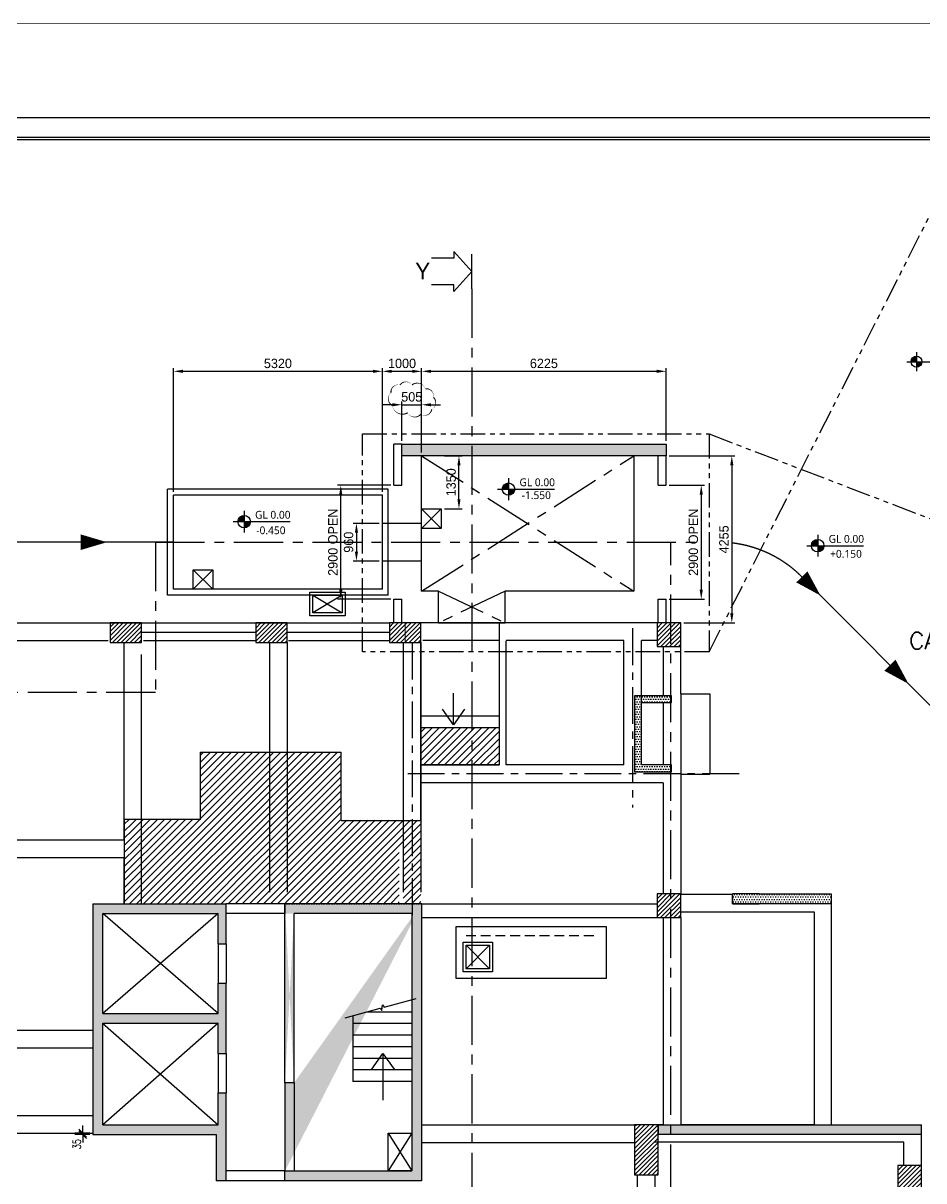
# Model space of a CAD drawing. Header units: millimetres. Extents: x -5 to 1510635, y -6 to 71285.
# Drawn here: x 319422 to 342353, y 18047 to 47525 of the extents above; entities that cross this region are included whole.
import ezdxf
from ezdxf.enums import TextEntityAlignment as Align

# ---------------------------------------------------------------- set-up
doc = ezdxf.new("R2010")
doc.units = ezdxf.units.MM
doc.header["$LTSCALE"] = 1000
for name, pattern in [('CENTER', [2, 1.25, -0.25, 0.25, -0.25]), ('HIDDEN', [0.375, 0.25, -0.125]), ('PHANTOM2', [1.25, 0.625, -0.125, 0.125, -0.125, 0.125, -0.125]), ('S-BM G$0$HIDDEN', [9.525, 6.35, -3.175]), ('S-COL G$0$DASHED', [0.75, 0.5, -0.25]), ('WLINE-1', [4.5, 3, -1.5])]:
    doc.linetypes.add(name, pattern=pattern)
for name, color, linetype in [('1', 1, 'CENTER'), ('3', 3, 'Continuous'), ('6', 6, 'WLINE-1'), ('A-SYM', 6, 'Continuous'), ('MP-1', 1, 'CENTER'), ('MP-2', 42, 'Continuous'), ('MP-4', 4, 'HIDDEN'), ('MP-7', 7, 'Continuous'), ('MP-8', 8, 'Continuous'), ('OUT', 21, 'Continuous'), ('S-BM G$0$S-BEAM', 21, 'Continuous'), ('S-BM G$0$S-BEAMS-1', 21, 'Continuous'), ('S-BM G$0$S-DIM-1', 21, 'Continuous'), ('S-BM G$0$S-HATCH-DROP', 11, 'Continuous'), ('S-BM G$0$SDIM-2', 11, 'Continuous'), ('S-COL G$0$G RCW HACH', 11, 'Continuous'), ('S-COL G$0$GRD RC WALL', 31, 'Continuous'), ('S-COL G$0$S-COL-1', 31, 'Continuous'), ('S-COL G$0$S-COL-HATCH', 11, 'Continuous'), ('S-COL G$0$S-RCWALL', 31, 'Continuous'), ('S-COL G$0$S-RCWALL-HACH', 21, 'Continuous'), ('S-CUTL', 11, 'Continuous'), ('S-GRID', 11, 'CENTER'), ('S-SLAB-E', 21, 'Continuous'), ('SDIM-2', 11, 'Continuous')]:
    doc.layers.add(name, color=color, linetype=linetype)
for name, color, linetype, lineweight in [('OPENING ELE 0.09', 35, 'Continuous', 9), ('S-DIM', 11, 'Continuous', 13), ('S-HATCH', 11, 'Continuous', 13)]:
    doc.layers.add(name, color=color, linetype=linetype, lineweight=lineweight)
doc.styles.add('GHD', font='OUTLINE', dxfattribs={"bigfont": 'GHD'})
doc.styles.add('GHG1', font='simplex.shx', dxfattribs={"bigfont": 'whgtxt.shx'})
doc.styles.add('TEXT', font='romans.shx', dxfattribs={"width": 0.75})
doc.styles.add('맑은고딕', font='malgun.ttf', dxfattribs={"height": 800})
doc.dimstyles.new('MET-100', dxfattribs={"dimscale": 100, "dimtxt": 2, "dimasz": 2, "dimexe": 2, "dimexo": 2, "dimgap": 0.5, "dimtad": 1, "dimdec": 0, "dimdsep": 46, "dimtxsty": 'TEXT', "dimblk1": 'OBLIQUE', "dimblk2": 'OBLIQUE', "dimsah": 1, "dimcen": 0, "dimdle": 2, "dimclrd": 11, "dimclre": 11, "dimclrt": 21, "dimadec": 0, "dimazin": 0, "dimtfac": 0.8, "dimtdec": 0, "dimtofl": 0, "dimtmove": 0, "dimatfit": 3, "dimfxl": 1, "dimtolj": 1, "dimtzin": 0, "dimarcsym": 0})
doc.dimstyles.new('MPS2', dxfattribs={"dimscale": 100, "dimtxt": 3, "dimasz": 3, "dimexe": 1, "dimexo": 1, "dimgap": 1, "dimtad": 1, "dimzin": 12, "dimdsep": 46, "dimtxsty": 'Standard', "dimcen": 1, "dimclrd": 1, "dimclre": 1, "dimclrt": 7, "dimazin": 2, "dimtfac": 1, "dimtmove": 0, "dimatfit": 3, "dimfxl": 1, "dimarcsym": 0})
pattern_1 = [(45, (-3685573.68, 169692.81), (-89.8025612, 89.8025612), [])]
pattern_2 = [(0, (-3685573.68, 169692.81), (31.75, 63.5), [0, -63.5])]

# ---------------------------------------------------------------- blocks, each defined once
blk = doc.blocks.new('_Oblique')
at = {"layer": 'OPENING ELE 0.09', "color": 0, "lineweight": -2}
blk.add_line((-0.5, -0.5), (0.5, 0.5), dxfattribs=at)
blk = doc.blocks.new('*D186')
at = {"layer": 'DEFPOINTS', "color": 0, "transparency": 16777216}
for p in [(320939, 19225, 0), (321322, 19260, 0), (321323, 19225, 0)]:
    blk.add_point(p, dxfattribs=at)
at = {"layer": 'S-DIM', "color": 11, "lineweight": -2, "transparency": 16777216}
for p, q in [((320939, 19260, 0), (320939, 19460, 0)), ((321122, 19260, 0), (320739, 19260, 0)), ((321123, 19225, 0), (320739, 19225, 0)), ((320939, 19225, 0), (320939, 19025, 0))]:
    blk.add_line(p, q, dxfattribs=at)
at = {"layer": 'S-DIM', "color": 11, "lineweight": -2, "transparency": 16777216, "xscale": 200, "yscale": 200, "zscale": 200}
for p, rotation in [((320939, 19260, 0), 270), ((320939, 19225, 0), 90)]:
    blk.add_blockref('_Oblique', p, dxfattribs=dict(at, rotation=rotation))
at = {"layer": 'S-DIM', "color": 21, "transparency": 16777216, "insert": (320789, 18982, 0), "char_height": 200, "attachment_point": 5, "rotation": 90, "style": 'TEXT'}
blk.add_mtext('\\A1;35', dxfattribs=at)
blk = doc.blocks.new('1223333333')
at = {"layer": 'A-SYM'}
h = blk.add_hatch(color=256, dxfattribs=at)
h.paths.add_polyline_path([(-984, 0), (-984, 96, 0.414214), (-1080, 0)])
h.paths.add_polyline_path([(-888, 0), (-984, 0), (-984, -96, 0.414214)])
blk.add_line((-984, 168), (-984, -168), dxfattribs=at)
blk.add_lwpolyline([(-1152, 0), (-298, 0), (-277, 0)], dxfattribs=at)
blk.add_circle((-984, 0), 96, dxfattribs=at)
blk = doc.blocks.new('*D202')
at = {"layer": 'DEFPOINTS', "color": 0, "linetype": 'ByBlock', "transparency": 16777216}
for p in [(328568, 38660), (323248, 35509), (328568, 35509)]:
    blk.add_point(p, dxfattribs=at)
at = {"layer": 'MP-8', "color": 1, "linetype": 'ByBlock', "lineweight": -2, "transparency": 16777216}
for p, q in [((323248, 35589), (323248, 38740)), ((323488, 38660), (328328, 38660)), ((328568, 35589), (328568, 38740))]:
    blk.add_line(p, q, dxfattribs=at)
at = {"layer": 'MP-8', "color": 1, "linetype": 'ByBlock', "transparency": 16777216}
for points in [[(323488, 38700), (323488, 38620), (323248, 38660)], [(328328, 38700), (328328, 38620), (328568, 38660)]]:
    blk.add_solid(points, dxfattribs=at)
at = {"layer": 'MP-8', "color": 7, "linetype": 'ByBlock', "transparency": 16777216, "insert": (325908, 38860), "char_height": 240, "attachment_point": 5}
blk.add_mtext('5320', dxfattribs=at)
blk = doc.blocks.new('*D203')
at = {"layer": 'DEFPOINTS', "color": 0, "linetype": 'ByBlock', "transparency": 16777216}
for p in [(329568, 38660), (329568, 36509, 0), (328568, 35509)]:
    blk.add_point(p, dxfattribs=at)
at = {"layer": 'MP-8', "color": 1, "linetype": 'ByBlock', "lineweight": -2, "transparency": 16777216}
for p, q in [((328568, 35589), (328568, 38740)), ((328808, 38660), (329328, 38660)), ((329568, 36589), (329568, 38740))]:
    blk.add_line(p, q, dxfattribs=at)
at = {"layer": 'MP-8', "color": 1, "linetype": 'ByBlock', "transparency": 16777216}
for points in [[(328808, 38700), (328808, 38620), (328568, 38660)], [(329328, 38700), (329328, 38620), (329568, 38660)]]:
    blk.add_solid(points, dxfattribs=at)
at = {"layer": 'MP-8', "color": 7, "linetype": 'ByBlock', "transparency": 16777216, "insert": (329068, 38860), "char_height": 240, "attachment_point": 5}
blk.add_mtext('1000', dxfattribs=at)
blk = doc.blocks.new('*D204')
at = {"layer": 'DEFPOINTS', "color": 0, "linetype": 'ByBlock', "transparency": 16777216}
for p in [(335793, 38660), (335793, 36809), (329568, 36509, 0)]:
    blk.add_point(p, dxfattribs=at)
at = {"layer": 'MP-8', "color": 1, "linetype": 'ByBlock', "lineweight": -2, "transparency": 16777216}
for p, q in [((329568, 36589), (329568, 38740)), ((329808, 38660), (335553, 38660)), ((335793, 36889), (335793, 38740))]:
    blk.add_line(p, q, dxfattribs=at)
at = {"layer": 'MP-8', "color": 1, "linetype": 'ByBlock', "transparency": 16777216}
for points in [[(329808, 38700), (329808, 38620), (329568, 38660)], [(335553, 38700), (335553, 38620), (335793, 38660)]]:
    blk.add_solid(points, dxfattribs=at)
at = {"layer": 'MP-8', "color": 7, "linetype": 'ByBlock', "transparency": 16777216, "insert": (332680, 38860), "char_height": 240, "attachment_point": 5}
blk.add_mtext('6225', dxfattribs=at)
blk = doc.blocks.new('*D205')
at = {"layer": 'DEFPOINTS', "color": 0, "linetype": 'ByBlock', "transparency": 16777216}
for p in [(329568, 37808), (329063, 36809, 0), (329568, 36509, 0)]:
    blk.add_point(p, dxfattribs=at)
at = {"layer": 'MP-8', "color": 1, "linetype": 'ByBlock', "lineweight": -2, "transparency": 16777216}
for p, q in [((328823, 37808), (328583, 37808)), ((329063, 36889), (329063, 37888)), ((329063, 37808), (329568, 37808)), ((329568, 36589), (329568, 37888)), ((329808, 37808), (330048, 37808))]:
    blk.add_line(p, q, dxfattribs=at)
at = {"layer": 'MP-8', "color": 1, "linetype": 'ByBlock', "transparency": 16777216}
for points in [[(328823, 37848), (328823, 37768), (329063, 37808)], [(329808, 37848), (329808, 37768), (329568, 37808)]]:
    blk.add_solid(points, dxfattribs=at)
at = {"layer": 'MP-8', "color": 7, "linetype": 'ByBlock', "transparency": 16777216, "insert": (329315, 38008), "char_height": 240, "attachment_point": 5}
blk.add_mtext('505', dxfattribs=at)
blk = doc.blocks.new('*D206')
at = {"layer": 'DEFPOINTS', "color": 0, "linetype": 'ByBlock', "transparency": 16777216}
for p in [(330067, 36509, 0), (330518, 36509), (330067, 35159, 0)]:
    blk.add_point(p, dxfattribs=at)
at = {"layer": 'MP-8', "color": 1, "linetype": 'ByBlock', "lineweight": -2, "transparency": 16777216}
for p, q in [((330147, 36509), (330598, 36509)), ((330518, 35399), (330518, 36269)), ((330147, 35159), (330598, 35159))]:
    blk.add_line(p, q, dxfattribs=at)
at = {"layer": 'MP-8', "color": 1, "linetype": 'ByBlock', "transparency": 16777216}
for points in [[(330478, 36269), (330558, 36269), (330518, 36509)], [(330478, 35399), (330558, 35399), (330518, 35159)]]:
    blk.add_solid(points, dxfattribs=at)
at = {"layer": 'MP-8', "color": 7, "linetype": 'ByBlock', "transparency": 16777216, "insert": (330318, 35834), "char_height": 240, "attachment_point": 5, "rotation": 90}
blk.add_mtext('1350', dxfattribs=at)
blk = doc.blocks.new('*D207')
at = {"layer": 'DEFPOINTS', "color": 0, "linetype": 'ByBlock', "transparency": 16777216}
for p in [(335793, 35759, 0), (335793, 32859, 0), (336686, 32859)]:
    blk.add_point(p, dxfattribs=at)
at = {"layer": 'MP-8', "color": 1, "linetype": 'ByBlock', "lineweight": -2, "transparency": 16777216}
for p, q in [((335873, 35759), (336766, 35759)), ((336686, 35519), (336686, 33099)), ((335873, 32859), (336766, 32859))]:
    blk.add_line(p, q, dxfattribs=at)
at = {"layer": 'MP-8', "color": 1, "linetype": 'ByBlock', "transparency": 16777216}
for points in [[(336646, 35519), (336726, 35519), (336686, 35759)], [(336646, 33099), (336726, 33099), (336686, 32859)]]:
    blk.add_solid(points, dxfattribs=at)
at = {"layer": 'MP-8', "color": 7, "linetype": 'ByBlock', "transparency": 16777216, "insert": (336486, 34309), "char_height": 240, "attachment_point": 5, "rotation": 90}
blk.add_mtext('2900 OPEN', dxfattribs=at)
blk = doc.blocks.new('*D208')
at = {"layer": 'DEFPOINTS', "color": 0, "linetype": 'ByBlock', "transparency": 16777216}
for p in [(335793, 36509, 0), (336163, 32254, 0), (337464, 32254)]:
    blk.add_point(p, dxfattribs=at)
at = {"layer": 'MP-8', "color": 1, "linetype": 'ByBlock', "lineweight": -2, "transparency": 16777216}
for p, q in [((335873, 36509), (337544, 36509)), ((337464, 36269), (337464, 32494)), ((336243, 32254), (337544, 32254))]:
    blk.add_line(p, q, dxfattribs=at)
at = {"layer": 'MP-8', "color": 1, "linetype": 'ByBlock', "transparency": 16777216}
for points in [[(337424, 36269), (337504, 36269), (337464, 36509)], [(337424, 32494), (337504, 32494), (337464, 32254)]]:
    blk.add_solid(points, dxfattribs=at)
at = {"layer": 'MP-8', "color": 7, "linetype": 'ByBlock', "transparency": 16777216, "insert": (337264, 34381), "char_height": 240, "attachment_point": 5, "rotation": 90}
blk.add_mtext('4255', dxfattribs=at)
blk = doc.blocks.new('*D209')
at = {"layer": 'DEFPOINTS', "color": 0, "linetype": 'ByBlock', "transparency": 16777216}
for p in [(328568, 34789), (327908, 33829), (328568, 33829)]:
    blk.add_point(p, dxfattribs=at)
at = {"layer": 'MP-8', "color": 1, "linetype": 'ByBlock', "lineweight": -2, "transparency": 16777216}
for p, q in [((328488, 34789), (327828, 34789)), ((327908, 34549), (327908, 34069)), ((328488, 33829), (327828, 33829))]:
    blk.add_line(p, q, dxfattribs=at)
at = {"layer": 'MP-8', "color": 1, "linetype": 'ByBlock', "transparency": 16777216}
for points in [[(327868, 34549), (327948, 34549), (327908, 34789)], [(327868, 34069), (327948, 34069), (327908, 33829)]]:
    blk.add_solid(points, dxfattribs=at)
at = {"layer": 'MP-8', "color": 7, "linetype": 'ByBlock', "transparency": 16777216, "insert": (327708, 34309), "char_height": 240, "attachment_point": 5, "rotation": 90}
blk.add_mtext('960', dxfattribs=at)
blk = doc.blocks.new('*D210')
at = {"layer": 'DEFPOINTS', "color": 0, "transparency": 16777216}
for p in [(327509, 35759), (328863, 35759), (328863, 32859)]:
    blk.add_point(p, dxfattribs=at)
at = {"layer": 'MP-8', "color": 1, "lineweight": -2, "transparency": 16777216}
for p, q in [((328783, 35759), (327429, 35759)), ((327509, 33099), (327509, 35519)), ((328783, 32859), (327429, 32859))]:
    blk.add_line(p, q, dxfattribs=at)
at = {"layer": 'MP-8', "color": 1, "transparency": 16777216}
for points in [[(327469, 35519), (327549, 35519), (327509, 35759)], [(327469, 33099), (327549, 33099), (327509, 32859)]]:
    blk.add_solid(points, dxfattribs=at)
at = {"layer": 'MP-8', "color": 7, "transparency": 16777216, "insert": (327309, 34309), "char_height": 240, "attachment_point": 5, "rotation": 90}
blk.add_mtext('2900 OPEN', dxfattribs=at)

msp = doc.modelspace()

# ---------------------------------------------------------------- hatches: boundary and pattern name
at = {"layer": 'S-COL G$0$S-COL-HATCH'}
h = msp.add_hatch(dxfattribs=at)
h.set_pattern_fill('ANSI31', color=256, scale=25)
h.set_pattern_definition([(45, (-3678098.96, 188472.81), (-56.1266008, 56.1266008), [])])
h.paths.add_polyline_path([(321637.665, 31754.011), (322437.665, 31754.011), (322437.665, 32254.011), (321637.665, 32254.011)])
h = msp.add_hatch(dxfattribs=at)
h.set_pattern_fill('ANSI31', color=256, scale=25)
h.set_pattern_definition([(45, (-3674593.96, 188472.81), (-56.1266008, 56.1266008), [])])
h.paths.add_polyline_path([(325342.665, 31754.011), (326142.665, 31754.011), (326142.665, 32254.011), (325342.665, 32254.011)])
h = msp.add_hatch(dxfattribs=at)
h.set_pattern_fill('ANSI31', color=256, scale=25)
h.set_pattern_definition([(45, (-3670988.96, 188472.81), (-56.1266008, 56.1266008), [])])
h.paths.add_polyline_path([(328747.665, 31754.011), (329547.665, 31754.011), (329547.665, 32254.011), (328747.665, 32254.011)])
h = msp.add_hatch(dxfattribs=at)
h.set_pattern_fill('ANSI31', color=256, scale=25)
h.set_pattern_definition([(45, (-3664373.96, 188472.81), (-56.1266008, 56.1266008), [])])
h.paths.add_polyline_path([(335562.665, 31654.011), (336162.665, 31654.011), (336162.665, 32254.011), (335562.665, 32254.011)])
h = msp.add_hatch(dxfattribs=at)
h.set_pattern_fill('ANSI31', color=256, scale=25)
h.set_pattern_definition([(45, (-3671338.68, 181572.81), (-56.1266008, 56.1266008), [])])
h.paths.add_polyline_path([(335562.665, 24754.011), (336162.665, 24754.011), (336162.665, 25354.011), (335562.665, 25354.011)])
h = msp.add_hatch(dxfattribs=at)
h.set_pattern_fill('ANSI31', color=256, scale=25)
h.set_pattern_definition([(45, (-3671913.68, 175108.165), (-56.1266008, 56.1266008), [])])
h.paths.add_polyline_path([(334987.665, 18204.011), (335587.665, 18204.011), (335587.665, 19474.365), (334987.665, 19474.365)])
h = msp.add_hatch(dxfattribs=at)
h.set_pattern_fill('ANSI31', color=256, scale=25)
h.set_pattern_definition([(45, (-3665208.77, 174652.81), (-56.1266008, 56.1266008), [])])
h.paths.add_polyline_path([(341692.572, 17834.011), (342292.572, 17834.011), (342292.572, 18434.011), (341692.572, 18434.011)])
at = {"layer": 'S-COL G$0$S-RCWALL-HACH'}
h = msp.add_hatch(dxfattribs=at)
h.set_pattern_fill('DOTS', color=256, scale=40)
h.set_pattern_definition([(0, (-3685573.68, 169690.29), (31.75, 63.5), [0, -63.5])])
h.paths.add_polyline_path([(329062.648, 36808.792), (335792.665, 36808.792), (335792.665, 36508.792), (329062.648, 36508.792)])
h = msp.add_hatch(dxfattribs=at)
h.set_pattern_fill('DOTS', color=256, scale=40)
h.set_pattern_definition(pattern_2)
h.paths.add_polyline_path([(335162.665, 30224.011), (335932.665, 30224.011), (335932.665, 30399.011), (334987.665, 30399.011), (334987.665, 28464.011), (335932.665, 28464.011), (335932.665, 28639.011), (335162.665, 28639.011)])
h = msp.add_hatch(dxfattribs=at)
h.set_pattern_fill('DOTS', color=256, scale=40)
h.set_pattern_definition([(0, (-3685573.81, 169738.79), (31.75, 63.5), [0, -63.5])])
h.paths.add_polyline_path([(337477.819, 25354.011), (339995.599, 25354.011), (339995.599, 25104.011), (337477.819, 25104.011)])
h = msp.add_hatch(dxfattribs=at)
h.set_pattern_fill('DOTS', color=256, scale=40)
h.set_pattern_definition(pattern_2)
h.paths.add_polyline_path([(324388.04, 24081.511), (324588.04, 24081.511), (324588.04, 25104.011), (321198.04, 25104.011), (321198.04, 19224.011), (324338.04, 19224.011), (324338.04, 18049.011), (324587.77, 18049.011), (324588.04, 20291.511), (324388.04, 20291.511), (324388.04, 19474.011), (321448.04, 19474.011), (321448.04, 22059.011), (324388.04, 22059.011), (324388.04, 21291.511), (324588.04, 21291.511), (324588.04, 23081.511), (324388.04, 23081.511), (324388.04, 22309.011), (321448.04, 22309.011), (321448.04, 24854.011), (324388.04, 24854.011)])
h = msp.add_hatch(dxfattribs=at)
h.set_pattern_fill('DOTS', color=256, scale=40)
h.set_pattern_definition(pattern_2)
h.paths.add_polyline_path([(324588.04, 25104.011), (321198.04, 25104.011), (321198.04, 25052.688), (324588.04, 25052.688)])
h = msp.add_hatch(dxfattribs=at)
h.set_pattern_fill('DOTS', color=256, scale=40)
h.set_pattern_definition(pattern_2)
edge = h.paths.add_edge_path()
edge.add_line((326088.094, 25104.011), (326088.094, 24854.009))
edge.add_line((329568.094, 25104.013), (326088.094, 25104.011))
edge.add_line((329318.094, 24854.011), (326318.094, 24854.009))
edge.add_line((329318.094, 24854.011), (329318.135, 18299.013))
edge.add_line((329568.076, 18048.948), (329568.094, 25104.011))
edge.add_line((326318.094, 20539.011), (326318.094, 24854.009))
edge.add_line((326088.094, 20539.011), (326088.094, 25104.011))
edge.add_line((326318.094, 20539.011), (326088.094, 20539.011))
edge.add_line((326088.094, 18299.011), (329318.135, 18299.013))
edge.add_line((329567.864, 18048.948), (326088.094, 18049.011))
edge.add_line((326088.094, 18049.011), (326088.094, 18299.011))
h = msp.add_hatch(dxfattribs=at)
h.set_pattern_fill('DOTS', color=256, scale=40)
h.set_pattern_definition(pattern_2)
h.paths.add_polyline_path([(329568.094, 25104.013), (326088.094, 25104.011), (326088.094, 25052.688), (329568.094, 25052.688)])
h = msp.add_hatch(dxfattribs=at)
h.set_pattern_fill('DOTS', color=256, scale=40)
h.set_pattern_definition([(0, (-3685568.68, 169693.165), (31.75, 63.5), [0, -63.5])])
h.paths.add_polyline_path([(342292.572, 19474.365), (335587.665, 19474.365), (335587.665, 19224.365), (342292.572, 19214.365)])
at = {"layer": 'S-HATCH'}
h = msp.add_hatch(dxfattribs=at)
h.set_pattern_fill('ANSI31', color=256, scale=40)
h.set_pattern_definition(pattern_1)
h.paths.add_polyline_path([(329547.665, 29580.988), (329547.665, 28635.988), (331547.665, 28635.988), (331547.665, 29580.971)])
h = msp.add_hatch(dxfattribs=at)
h.set_pattern_fill('ANSI31', color=256, scale=40)
h.set_pattern_definition(pattern_1)
h.paths.add_polyline_path([(326662.665, 28961.497), (326142.295, 28961.497), (326141.969, 26504.011), (326662.665, 26504.011)])
h.paths.add_polyline_path([(326142.295, 28961.497), (325692.295, 28961.497), (325691.969, 26504.011), (326141.969, 26504.011)])
h.paths.add_polyline_path([(325692.295, 28961.497), (323936.007, 28961.497), (323936.007, 27252.109), (322437.665, 27252.109), (322437.665, 26504.011), (325691.969, 26504.011)])
h.paths.add_polyline_path([(322187.665, 27252.109), (321997.665, 27252.109), (321997.665, 26504.011), (322187.665, 26504.011)])
h.paths.add_polyline_path([(322187.665, 26504.011), (321997.665, 26504.011), (321997.665, 26179.011), (322187.665, 26179.011)])
h.paths.add_polyline_path([(322187.665, 26179.011), (321997.665, 26179.011), (321997.665, 25929.011), (322187.665, 25929.011)])
h.paths.add_polyline_path([(322187.665, 25929.011), (321997.665, 25929.011), (321997.665, 25104.011), (322187.665, 25104.011)])
h.paths.add_polyline_path([(322437.665, 25929.011), (322187.665, 25929.011), (322187.665, 25104.011), (322437.665, 25104.011)])
h.paths.add_polyline_path([(322437.665, 26179.011), (322187.665, 26179.011), (322187.665, 25929.011), (322437.665, 25929.011)])
h.paths.add_polyline_path([(322437.665, 26504.011), (322187.665, 26504.011), (322187.665, 26179.011), (322437.665, 26179.011)])
h.paths.add_polyline_path([(325691.926, 26179.011), (322437.665, 26179.011), (322437.665, 25929.011), (325691.893, 25929.011)])
h.paths.add_polyline_path([(325691.893, 25929.011), (322437.665, 25929.011), (322437.665, 25104.011), (324588.04, 25104.011), (325691.784, 25104.087)])
h.paths.add_polyline_path([(326141.893, 25929.011), (325691.893, 25929.011), (325691.784, 25104.011), (326088.094, 25104.011), (326141.784, 25104.011)])
h.paths.add_polyline_path([(326662.665, 25929.011), (326141.893, 25929.011), (326141.784, 25104.011), (326662.665, 25104.012)])
h.paths.add_polyline_path([(326662.665, 26179.011), (326141.926, 26179.011), (326141.893, 25929.011), (326662.665, 25929.011)])
h.paths.add_polyline_path([(326141.926, 26179.011), (325691.926, 26179.011), (325691.893, 25929.011), (326141.893, 25929.011)])
h.paths.add_polyline_path([(326141.969, 26504.011), (325691.969, 26504.011), (325691.926, 26179.011), (326141.926, 26179.011)])
h.paths.add_polyline_path([(326662.665, 26504.011), (326141.969, 26504.011), (326141.926, 26179.011), (326662.665, 26179.011)])
h.paths.add_polyline_path([(328997.665, 26504.011), (326662.665, 26504.011), (326662.665, 26179.011), (328997.665, 26179.011)])
h.paths.add_polyline_path([(328997.665, 26179.011), (326662.665, 26179.011), (326662.665, 25929.011), (328997.665, 25929.011)])
h.paths.add_polyline_path([(328997.665, 25929.011), (326662.665, 25929.011), (326662.665, 25104.012), (328997.665, 25104.013)])
h.paths.add_polyline_path([(329547.665, 25929.011), (329097.665, 25929.011), (329097.665, 25104.013), (329547.665, 25104.013)])
h.paths.add_polyline_path([(329547.665, 26179.011), (329097.665, 26179.011), (329097.665, 25929.011), (329547.665, 25929.011)])
h.paths.add_polyline_path([(329547.665, 26504.011), (329097.665, 26504.011), (329097.665, 26179.011), (329547.665, 26179.011)])
h.paths.add_polyline_path([(328997.665, 27229.496), (327515.173, 27229.496), (327515.174, 28961.497), (326662.665, 28961.497), (326662.665, 26504.011), (328997.665, 26504.011)])
h.paths.add_polyline_path([(329547.665, 27229.496), (329097.665, 27229.496), (329097.665, 26504.011), (329547.665, 26504.011)])
h.paths.add_polyline_path([(329097.665, 27229.496), (328997.665, 27229.496), (328997.665, 26504.011), (329097.665, 26504.011)])
h = msp.add_hatch(dxfattribs=at)
h.set_pattern_fill('ANSI31', color=256, scale=40)
h.set_pattern_definition(pattern_1)
h.paths.add_polyline_path([(322187.665, 26504.011), (322437.665, 26504.011), (322437.665, 27249.086), (322187.665, 27249.086)])
h.paths.add_polyline_path([(322437.665, 26504.011), (322437.665, 26179.011), (325691.927, 26179.011), (325691.97, 26504.011)])

# ---------------------------------------------------------------- linework, layer by layer
at = {"layer": '1'}
for p, q in [((330847.665, 40761.342, 0), (330847.665, 9728.521, 0)), ((322789.745, 34308.792), (322789.745, 30482.076)), ((322789.745, 34308.792), (336520.505, 34308.792)), ((335914.413, 15724.683, 0), (335914.413, 34308.792, 0)), ((322789.745, 30482.076), (307808.816, 30482.076))]:
    msp.add_line(p, q, dxfattribs=at)
at = {"layer": '1', "color": 1, "linetype": 'HIDDEN', "ltscale": 2000}
msp.add_line((345326.055, 27328.554, 0), (339246.908, 33426.785, 0), dxfattribs=at)
at = {"layer": '1', "color": 1, "linetype": 'HIDDEN', "ltscale": 2000, "elevation": 0}
for points in [[(339246.908, 33426.785, 400, 0.4, 0), (339721.062, 32951.142, 0.4, 0.4, 0)], [(341490.615, 31176.034, 400, 0.4, 0), (341964.769, 30700.392, 0.4, 0.4, 0)]]:
    msp.add_lwpolyline(points, format="xyseb", dxfattribs=at)
at = {"layer": '1', "color": 1, "linetype": 'HIDDEN', "ltscale": 2000}
msp.add_arc((337122.266, 31308.792, 0), 3000, 44.9102077, 82.9740666, dxfattribs=at)
at = {"layer": '3'}
msp.add_line((330847.665, 40761.342, 0), (330847.665, 41644.341, 0), dxfattribs=at)
at = {"layer": '6', "linetype": 'ByBlock'}
msp.add_lwpolyline([(329212.651, 37603.823, 0, 30, 0.52056705), (329539.986, 37560.216, 0, 30, 0.52056705), (329539.986, 37560.216, 0, 30, 0.52056705), (329823.675, 37691.038, 0, 30, 0.52056705), (329823.675, 37691.038, 0, 30, 0.52056705), (329867.317, 37996.29, 0, 30, 0.52056705), (329867.317, 37996.29, 0, 30, 0.52056705), (329660.008, 38214.327, 0, 30, 0.52056705), (329660.008, 38214.327, 0, 30, 0.52056705), (329321.765, 38312.444, 0, 30, 0.52056705), (329321.765, 38312.444, 0, 30, 0.52056705), (329016.253, 38312.444, 0, 30, 0.52056705), (329016.253, 38312.444, 0, 30, 0.52056705), (328787.121, 38116.211, 0, 30, 0.52056705), (328787.121, 38116.211, 0, 30, 0.52056705), (328819.855, 37789.155, 0, 30, 0.52056705), (328819.855, 37789.155, 0, 30, 0.52056705)], format="xyseb", close=True, dxfattribs=at)
at = {"layer": 'MP-1', "color": 6, "linetype": 'PHANTOM2'}
for p, q in [((336886.936, 31519.012, 0), (342759.732, 43131.532, 0)), ((336886.936, 37064.59, 0), (342759.732, 34813.164, 0))]:
    msp.add_line(p, q, dxfattribs=at)
at = {"layer": 'MP-1'}
for p, q in [((329567.665, 33058.792, 0), (334967.665, 36508.792, 0)), ((329567.665, 36508.792, 0), (334967.665, 33059.011, 0)), ((331697.665, 33058.792, 0), (329997.665, 32254.011, 0)), ((329997.665, 33058.792), (331697.665, 32254.011, 0))]:
    msp.add_line(p, q, dxfattribs=at)
at = {"layer": 'MP-1', "color": 6, "linetype": 'PHANTOM2', "elevation": 0}
msp.add_lwpolyline([(328059.6, 37064.59), (336886.936, 37064.59), (336886.936, 31519.012), (328059.6, 31519.012)], close=True, dxfattribs=at)
at = {"layer": 'MP-2'}
for p, q in [((330847.658, 41202.844, 0), (330385.349, 41711.251, 0)), ((330385.349, 41711.251, 0), (330385.349, 41543.135, 0)), ((330385.349, 41543.135, 0), (329822.19, 41543.135, 0)), ((330847.658, 41202.844, 0), (330385.349, 40694.438, 0)), ((330385.349, 40862.554, 0), (329822.19, 40862.554, 0)), ((330385.349, 40694.438, 0), (330385.349, 40862.554, 0))]:
    msp.add_line(p, q, dxfattribs=at)
at = {"layer": 'MP-2', "const_width": 10}
msp.add_lwpolyline([(361200, 0), (294000, 0), (294000, 47520), (361200, 47520)], close=True, dxfattribs=at)
at = {"layer": 'MP-7'}
for points in [[(296440, 45120), (358760, 45120), (358760, 2400), (296440, 2400)], [(358261.091, 2898.909), (296938.909, 2898.909), (296938.909, 44621.091), (358261.091, 44621.091)], [(296994.343, 44565.657), (358205.657, 44565.657), (358205.657, 2954.343), (296994.343, 2954.343)]]:
    msp.add_lwpolyline(points, close=True, dxfattribs=at)
at = {"layer": 'MP-8'}
for p, q in [((329062.648, 36808.792, 0), (328862.648, 36808.792, 0)), ((328862.648, 35758.792), (328862.648, 36808.792, 0)), ((329062.648, 35758.792), (329062.648, 36808.792, 0)), ((329567.665, 33058.792, 0), (329567.665, 36508.792, 0)), ((334967.665, 36508.792, 0), (334967.665, 33058.792, 0)), ((335592.665, 35758.792, 0), (335592.665, 36508.792, 0)), ((335792.665, 35758.792, 0), (335792.665, 36508.792, 0)), ((328862.648, 35758.792), (329062.648, 35758.792, 0)), ((335592.665, 35758.792, 0), (335792.665, 35758.792, 0)), ((328717.665, 35658.792), (323097.665, 35658.792)), ((323097.665, 32958.792), (323097.665, 35658.792)), ((328567.665, 35508.792), (323247.665, 35508.792)), ((323247.665, 33108.792), (323247.665, 35508.792)), ((328567.665, 33108.792), (328567.665, 35508.792)), ((328717.665, 32958.792), (328717.665, 35658.792)), ((329567.665, 34788.792, 0), (328567.665, 34788.792)), ((329567.665, 33828.792, 0), (328567.665, 33828.792)), ((328567.665, 33108.792), (323247.665, 33108.792)), ((329997.665, 33058.792), (329567.665, 33058.792)), ((329997.665, 32254.011, 0), (329997.665, 33058.792, 0)), ((331697.665, 32254.011, 0), (331697.665, 33058.792, 0)), ((334967.665, 33058.792, 0), (331697.665, 33058.792, 0)), ((328717.665, 32958.792), (323097.665, 32958.792)), ((326797.67, 32958.792, 0), (327547.665, 32508.788, 0)), ((327547.665, 32958.792, 0), (326797.674, 32508.788, 0)), ((328862.648, 32254.011, 0), (328862.648, 32858.792, 0)), ((328862.648, 32858.792), (329062.648, 32858.792)), ((329062.648, 32254.011, 0), (329062.648, 32858.792, 0)), ((335592.665, 32254.011, 0), (335592.665, 32858.792, 0)), ((335592.665, 32858.792, 0), (335792.665, 32858.792, 0)), ((335792.665, 32254.011, 0), (335792.665, 32858.792, 0))]:
    msp.add_line(p, q, dxfattribs=at)
at = {"layer": 'MP-8', "color": 3, "linetype": 'HIDDEN', "ltscale": 2000}
msp.add_line((323247.665, 34308.792), (314651.518, 34308.792), dxfattribs=at)
at = {"layer": 'MP-8', "color": 3}
msp.add_lwpolyline([(320883.063, 34308.792, 400, 0.4, 0), (321554.671, 34308.792, 0.4, 0.4, 0)], format="xyseb", dxfattribs=at)
at = {"layer": 'MP-8', "elevation": 0}
for points in [[(326722.665, 33033.792), (327622.665, 33033.792), (327622.665, 32433.788), (326722.665, 32433.788)], [(326797.665, 32958.792), (327547.665, 32958.792), (327547.665, 32508.788), (326797.665, 32508.788)]]:
    msp.add_lwpolyline(points, close=True, dxfattribs=at)
at = {"layer": 'OUT', "color": 11}
for p, q in [((331297.202, 24046.571, 0), (330697.202, 23446.571, 0)), ((330697.202, 24046.571, 0), (331297.202, 23446.571, 0))]:
    msp.add_line(p, q, dxfattribs=at)
at = {"layer": 'OUT', "elevation": 0}
for points in [[(330622.202, 24121.571), (331372.202, 24121.571), (331372.202, 23371.571), (330622.202, 23371.571)], [(330697.202, 24046.571), (331297.202, 24046.571), (331297.202, 23446.571), (330697.202, 23446.571)]]:
    msp.add_lwpolyline(points, close=True, dxfattribs=at)
at = {"layer": 'S-BM G$0$S-BEAM', "linetype": 'S-BM G$0$HIDDEN'}
for p, q in [((334882.665, 36810.768, 0), (334882.665, 36808.289, 0)), ((335332.665, 36810.768, 0), (335332.665, 36808.289, 0)), ((317807.947, 31804.011, 0), (321587.665, 31804.011, 0)), ((322437.665, 25100.988, 0), (322437.665, 31750.988, 0)), ((322487.665, 31803.996, 0), (323887.756, 31803.996, 0)), ((323887.756, 31803.994, 0), (325342.665, 31803.994, 0)), ((325692.665, 31750.988, 0), (325691.784, 25101.063, 0)), ((326142.665, 31750.988, 0), (326141.784, 25101.006, 0)), ((326177.665, 31803.994, 0), (328747.665, 31803.994, 0)), ((329097.665, 31750.988, 0), (329097.665, 25100.99)), ((329547.665, 31750.988, 0), (329547.665, 25100.99)), ((331547.665, 31803.931, 0), (329597.665, 31803.931, 0)), ((334712.665, 31803.931, 0), (331722.665, 31803.931, 0)), ((331722.665, 28635.988, 0), (331722.665, 31800.908, 0)), ((334712.665, 28635.988, 0), (334712.665, 31803.931, 0)), ((335563.385, 31803.931, 0), (335162.665, 31803.931, 0)), ((335162.665, 30220.988, 0), (335162.665, 31803.931, 0)), ((335712.444, 31650.988, 0), (335712.444, 30395.988, 0)), ((336162.665, 30450.988, 0), (336162.665, 28415.988, 0)), ((335712.665, 30220.988, 0), (335712.665, 28635.988, 0)), ((331547.665, 28635.988, 0), (329547.665, 28635.988, 0)), ((334712.665, 28635.988, 0), (331722.665, 28635.988, 0)), ((335712.665, 28635.988, 0), (335162.665, 28635.988, 0)), ((335712.444, 28185.988, 0), (329547.665, 28185.988, 0)), ((335712.444, 28185.988, 0), (335712.444, 25350.988, 0)), ((321997.665, 26725.988, 0), (321997.665, 27263.706, 0)), ((316327.704, 26729.011, 0), (321997.665, 26729.011, 0)), ((316327.704, 26279.011, 0), (321997.665, 26279.011, 0)), ((321997.665, 25100.988, 0), (321997.665, 26275.988, 0)), ((325691.784, 25101.063, 0), (324588.04, 25100.988, 0)), ((329563.094, 25100.988, 0), (335562.665, 25100.988, 0)), ((326088.094, 24850.986, 0), (324588.04, 24850.986, 0)), ((336162.665, 24900.988, 0), (339559.665, 24900.988, 0)), ((339559.665, 24900.988, 0), (339559.665, 19471.341, 0)), ((329563.093, 24750.988, 0), (335712.599, 24750.988, 0)), ((336162.599, 24750.988, 0), (336162.599, 19471.341, 0)), ((316327.704, 21886.309, 0), (321198.04, 21886.309, 0)), ((317163.131, 21436.309, 0), (321214.477, 21436.309, 0)), ((317163.131, 19708.955, 0), (321197.04, 19708.955)), ((329563.079, 19471.341, 0), (334987.665, 19471.341, 0)), ((335712.599, 19471.341, 0), (335337.665, 19471.341, 0)), ((319182.947, 19259.513, 0), (321197.04, 19259.513)), ((329563.078, 19022.512, 0), (334987.665, 19021.341, 0)), ((341842.572, 19031.061, 0), (335337.665, 19031.061, 0)), ((341842.572, 18430.988, 0), (341842.572, 19031.061, 0)), ((335062.665, 13470.988, 0), (335062.665, 18205.988, 0)), ((335512.665, 13470.988, 0), (335512.665, 18205.988, 0))]:
    msp.add_line(p, q, dxfattribs=at)
at = {"layer": 'S-BM G$0$S-BEAM'}
for p, q in [((313402.823, 32254.011, 0), (321847.665, 32254.011, 0)), ((321885.665, 32254.011, 0), (328747.665, 32253.996, 0)), ((331547.665, 32253.994), (329547.665, 32254.011)), ((335562.665, 32254.011), (331547.665, 32254.011, 0)), ((331547.665, 28635.988, 0), (331547.665, 32250.988, 0)), ((322437.665, 32020.988, 0), (325342.665, 32020.981, 0)), ((326142.665, 32020.979, 0), (328747.665, 32020.973, 0)), ((336162.665, 30450.988, 0), (336162.665, 31650.988, 0)), ((336162.665, 30450.988, 0), (336907.665, 30450.988, 0)), ((336907.665, 30450.988, 0), (336907.665, 28406.47, 0)), ((336162.665, 28415.988, 0), (336162.665, 25329.855, 0)), ((336162.665, 28406.47, 0), (336907.665, 28406.47, 0)), ((336162.665, 25350.988, 0), (337479.819, 25350.988, 0)), ((339997.599, 25250.988, 0), (339997.599, 19471.341, 0)), ((335712.599, 24750.988, 0), (335712.599, 19471.341, 0)), ((342292.572, 13364.356, 0), (342292.572, 19220.988, 0))]:
    msp.add_line(p, q, dxfattribs=at)
at = {"layer": 'S-BM G$0$S-BEAMS-1'}
msp.add_line((339557.665, 19471.341, 0), (336162.599, 19471.341, 0), dxfattribs=at)
at = {"layer": 'S-BM G$0$S-DIM-1'}
msp.add_line((329547.665, 28958.473, 0), (329547.665, 28635.988, 0), dxfattribs=at)
at = {"layer": 'S-BM G$0$S-HATCH-DROP'}
for p, q in [((321997.665, 27263.706, 0), (321997.665, 31750.988, 0)), ((329547.665, 28635.988, 0), (331546.777, 28635.988, 0))]:
    msp.add_line(p, q, dxfattribs=at)
at = {"layer": 'S-BM G$0$S-HATCH-DROP', "color": 11}
for p, q in [((329547.665, 27226.472, 0), (329547.665, 31750.988, 0)), ((331547.645, 29880.971, 0), (329547.645, 29880.988, 0)), ((331547.643, 29580.971, 0), (329547.643, 29580.988, 0)), ((323936.007, 27249.086, 0), (323936.007, 28958.473, 0)), ((323936.007, 27249.711), (323936.007, 28958.473, 0)), ((323936.007, 28958.473, 0), (327410.398, 28958.473, 0)), ((327515.173, 27226.472, 0), (327515.174, 28958.473)), ((323936.007, 27249.086, 0), (321997.665, 27249.086, 0)), ((327515.173, 27226.472, 0), (329547.665, 27226.472, 0))]:
    msp.add_line(p, q, dxfattribs=at)
at = {"layer": 'S-BM G$0$S-HATCH-DROP', "color": 11, "elevation": 0}
msp.add_lwpolyline([(323936.007, 28958.473), (323936.007, 28958.473), (323936.007, 28958.473), (323936.007, 28958.473), (327515.174, 28958.473), (327515.174, 28958.473)], dxfattribs=at)
at = {"layer": 'S-BM G$0$SDIM-2'}
for p, q in [((327813.094, 22248.303, 0), (327813.094, 20575.988, 0)), ((329313.094, 22346.437, 0), (328171.742, 22346.437, 0)), ((329313.094, 22051.437, 0), (327813.094, 22051.437, 0)), ((329313.094, 21756.437, 0), (327813.094, 21756.437, 0)), ((329313.094, 21461.437, 0), (327813.094, 21461.437, 0)), ((329313.094, 21166.437, 0), (327813.094, 21166.437, 0)), ((329313.094, 20871.437, 0), (327813.094, 20871.437, 0)), ((329313.094, 20575.988, 0), (327813.094, 20575.988, 0))]:
    msp.add_line(p, q, dxfattribs=at)
at = {"layer": 'S-BM G$0$SDIM-2', "linetype": 'Continuous', "elevation": 0}
msp.add_lwpolyline([(327620.185, 22195.519), (328514.867, 22440.323), (328557.109, 22380.67), (328569.08, 22526.369), (328611.321, 22466.715), (329427.295, 22689.983)], dxfattribs=at)
at = {"layer": 'S-COL G$0$G RCW HACH', "color": 31, "linetype": 'S-COL G$0$DASHED', "ltscale": 10}
for p, q in [((326088.094, 25104.011, 0), (324588.04, 25104.011, 0)), ((326088.094, 24854.009, 0), (324588.04, 24854.009, 0)), ((324388.04, 24081.511, 0), (324388.04, 23081.511, 0)), ((324588.04, 24081.511, 0), (324588.04, 23081.511, 0)), ((324388.04, 21291.511, 0), (324388.04, 20291.511, 0)), ((324588.04, 21291.511, 0), (324588.04, 20291.511, 0)), ((326088.094, 20539.011, 0), (326088.094, 18299.011, 0)), ((326318.094, 20539.011, 0), (326318.095, 18299.011, 0)), ((326088.094, 18299.011, 0), (324587.8, 18299.192, 0)), ((326088.094, 18049.011, 0), (324587.77, 18049.011, 0))]:
    msp.add_line(p, q, dxfattribs=at)
at = {"layer": 'S-COL G$0$GRD RC WALL'}
msp.add_line((329997.665, 32254.011, 0), (331697.665, 32254.011, 0), dxfattribs=at)
at = {"layer": 'S-COL G$0$GRD RC WALL', "elevation": 0}
msp.add_lwpolyline([(329062.648, 36808.792), (335792.665, 36808.792), (335792.665, 36508.792), (329062.648, 36508.792)], close=True, dxfattribs=at)
at = {"layer": 'S-COL G$0$S-COL-1'}
for p, q in [((322437.665, 32004.011), (322437.665, 32253.996, 0)), ((329547.665, 32004.011, 0), (329547.665, 32253.996, 0)), ((337477.819, 25104.011, 0), (337477.819, 25354.011, 0)), ((338163.158, 25354.011, 0), (337477.819, 25354.011, 0)), ((337477.819, 25354.011, 0), (337477.819, 25104.011, 0)), ((338163.158, 25354.011, 0), (337477.819, 25354.011, 0)), ((337477.819, 25104.011, 0), (337477.819, 25354.011, 0)), ((337477.819, 25354.011, 0), (337477.819, 25104.011, 0)), ((338163.158, 25354.011, 0), (339997.599, 25354.011, 0)), ((338163.158, 25354.011, 0), (338163.158, 25354.011, 0)), ((339997.599, 25354.011, 0), (339997.599, 25104.011, 0)), ((329568.094, 25104.013, 0), (326088.094, 25104.011, 0)), ((326088.094, 25104.011, 0), (326088.094, 24854.009, 0)), ((326088.094, 20539.011, 0), (326088.094, 25104.011, 0)), ((329568.076, 18048.948, 0), (329568.094, 25104.011, 0)), ((339997.599, 25104.011, 0), (337477.819, 25104.011, 0)), ((337477.819, 25104.011, 0), (338163.158, 25104.011, 0)), ((329318.094, 24854.011, 0), (326318.094, 24854.009, 0)), ((326318.094, 20539.011, 0), (326318.094, 24854.009, 0)), ((329318.094, 24854.011, 0), (329318.135, 18299.013, 0)), ((326318.094, 20539.011, 0), (326088.094, 20539.011, 0)), ((335587.665, 19474.365, 0), (342292.572, 19474.365, 0)), ((335587.665, 19474.365, 0), (335587.665, 19224.365, 0)), ((342292.572, 19224.365, 0), (342292.572, 19474.365, 0)), ((342292.572, 19224.365, 0), (335587.665, 19224.365, 0)), ((326088.094, 18299.011, 0), (329318.135, 18299.013, 0)), ((326088.094, 18049.011, 0), (326088.094, 18299.011, 0)), ((329567.864, 18048.948, 0), (326088.094, 18049.011, 0))]:
    msp.add_line(p, q, dxfattribs=at)
at = {"layer": 'S-COL G$0$S-COL-1', "elevation": 0}
for points in [[(321637.665, 31754.011), (322437.665, 31754.011), (322437.665, 32254.011), (321637.665, 32254.011)], [(325342.665, 31754.011), (326142.665, 31754.011), (326142.665, 32254.011), (325342.665, 32254.011)], [(328747.665, 31754.011), (329547.665, 31754.011), (329547.665, 32254.011), (328747.665, 32254.011)], [(335562.665, 31654.011), (336162.665, 31654.011), (336162.665, 32254.011), (335562.665, 32254.011)], [(335562.665, 24754.011), (336162.665, 24754.011), (336162.665, 25354.011), (335562.665, 25354.011)], [(334987.665, 18204.011), (335587.665, 18204.011), (335587.665, 19474.365), (334987.665, 19474.365)], [(341692.572, 17834.011), (342292.572, 17834.011), (342292.572, 18434.011), (341692.572, 18434.011)]]:
    msp.add_lwpolyline(points, close=True, dxfattribs=at)
msp.add_lwpolyline([(335932.665, 30399.011), (334987.665, 30399.011), (334987.665, 28464.011), (335932.665, 28464.011), (335932.665, 28639.011), (335162.665, 28639.011), (335162.665, 30224.011), (335932.665, 30224.011), (335932.665, 30399.011)], dxfattribs=at)
at = {"layer": 'S-COL G$0$S-RCWALL'}
for p, q in [((321198.04, 25104.011, 0), (324588.04, 25104.011, 0)), ((321198.04, 25104.011, 0), (321198.04, 19224.011, 0)), ((324588.04, 24081.511, 0), (324588.04, 25104.011, 0)), ((321448.04, 22309.011, 0), (321448.04, 24854.011, 0)), ((321448.04, 24854.011, 0), (324388.04, 24854.011, 0)), ((324388.04, 24081.511, 0), (324388.04, 24854.011, 0)), ((324388.04, 24081.511, 0), (324588.04, 24081.511, 0)), ((324388.04, 22309.011, 0), (324388.04, 23081.511, 0)), ((324388.04, 23081.511, 0), (324588.04, 23081.511, 0)), ((324588.04, 21291.511, 0), (324588.04, 23081.511, 0)), ((321448.04, 22309.011, 0), (324388.04, 22309.011, 0)), ((321448.04, 19474.011, 0), (321448.04, 22059.011, 0)), ((321448.04, 22059.011, 0), (324388.04, 22059.011, 0)), ((324388.04, 21291.511, 0), (324388.04, 22059.011, 0)), ((324388.04, 21291.511, 0), (324588.04, 21291.511, 0)), ((324388.04, 19474.011, 0), (324388.04, 20291.511)), ((324388.04, 20291.511, 0), (324588.04, 20291.511, 0)), ((324587.77, 18049.011, 0), (324588.04, 20291.511)), ((321448.04, 19474.011, 0), (324388.04, 19474.011, 0)), ((321198.04, 19224.011, 0), (324338.04, 19224.011, 0)), ((324338.04, 19224.011, 0), (324338.04, 18049.011, 0)), ((324587.77, 18049.011, 0), (324338.04, 18049.011, 0))]:
    msp.add_line(p, q, dxfattribs=at)
at = {"layer": 'S-CUTL'}
for p, q in [((324388.04, 22309.011, 0), (321448.04, 24854.011, 0)), ((324388.04, 24854.011, 0), (321448.04, 22309.011, 0)), ((321445.734, 22059.011, 0), (324388.04, 19474.011, 0)), ((324388.04, 22059.011, 0), (321448.04, 19474.011, 0)), ((328718.094, 19259.013, 0), (329318.135, 18299.013, 0)), ((329318.094, 19259.013, 0), (328718.095, 18299.013, 0))]:
    msp.add_line(p, q, dxfattribs=at)
at = {"layer": 'S-CUTL', "color": 21, "elevation": 0}
msp.add_lwpolyline([(328718.094, 19259.013), (329318.094, 19259.013), (329318.135, 18299.013), (328718.095, 18299.013)], close=True, dxfattribs=at)
at = {"layer": 'S-DIM'}
for p, q in [((329147.665, 32254.011, 0), (329147.665, 31754.011, 0)), ((324388.04, 24081.511, 0), (324388.04, 23081.511, 0)), ((324388.04, 21291.511, 0), (324388.04, 20291.511, 0))]:
    msp.add_line(p, q, dxfattribs=at)
at = {"layer": 'S-DIM', "elevation": 0}
msp.add_lwpolyline([(329318.135, 18299.013), (328718.094, 18299.013), (328718.094, 19259.013), (329318.135, 19259.013)], close=True, dxfattribs=at)
at = {"layer": 'S-GRID', "ltscale": 0.75}
for p, q in [((334937.665, 32117.612, 0), (334937.665, 27552.86, 0)), ((329322.665, 31754.011, 0), (329322.665, 24724.529, 0)), ((337651.027, 28414.011, 0), (329185.415, 28414.011, 0))]:
    msp.add_line(p, q, dxfattribs=at)
at = {"layer": 'S-HATCH'}
for p, q in [((329567.665, 35158.792, 0), (330067.263, 34658.433, 0)), ((330067.263, 35158.792, 0), (329567.665, 34658.433, 0)), ((323747.665, 33609.151, 0), (324247.263, 33108.792, 0)), ((324247.263, 33609.151, 0), (323747.665, 33108.792, 0)), ((329097.665, 31754.011, 0), (329547.665, 31754.011, 0)), ((326142.295, 28961.497, 0), (325692.295, 28961.497, 0))]:
    msp.add_line(p, q, dxfattribs=at)
at = {"layer": 'S-SLAB-E'}
msp.add_line((321997.665, 27252.109, 0), (321997.665, 25104.011, 0), dxfattribs=at)
at = {"layer": 'S-SLAB-E', "color": 11, "linetype": 'HIDDEN'}
msp.add_line((330697.193, 24296.144, 0), (334017.669, 24296.144, 0), dxfattribs=at)
at = {"layer": 'S-SLAB-E', "elevation": 0}
for points in [[(329567.665, 35158.792), (330067.263, 35158.792), (330067.263, 34658.433), (329567.665, 34658.433)], [(323747.665, 33609.151), (324247.263, 33609.151), (324247.263, 33108.792), (323747.665, 33108.792)], [(330447.197, 24526.153), (334267.669, 24526.084), (334267.669, 23196.573), (330447.197, 23196.573)]]:
    msp.add_lwpolyline(points, close=True, dxfattribs=at)

# ---------------------------------------------------------------- block references
at = {"layer": 'MP-4', "linetype": 'ByBlock'}
for p, xscale, yscale, zscale in [((343598.124, 38905.058, 0), 1.455299999943236, 1.455299999957788, 1.4553), ((333407.62, 35661.026, 0), 1.653749999939464, 1.653749999954016, 1.653749999999999), ((326675.8, 34833.442, 0), 1.653749999939464, 1.653749999954016, 1.653749999999999), ((341277.309, 34220.52, 0), 1.653749999939464, 1.653749999954016, 1.653749999999999)]:
    msp.add_blockref('1223333333', p, dxfattribs=dict(at, xscale=xscale, yscale=yscale, zscale=zscale))

# ---------------------------------------------------------------- texts
at = {"layer": '3', "style": 'GHD'}
msp.add_text('Y', height=423.36, dxfattribs=at).set_placement((329594.926, 40999.567, 0), align=Align.CENTER)
at = {"layer": 'A-SYM', "style": '맑은고딕'}
for p in [(332058.16, 35735.249, 0), (325326.34, 34907.664, 0), (339927.849, 34294.742, 0)]:
    msp.add_text('GL 0.00', height=198.45, dxfattribs=at).set_placement(p)
at = {"layer": 'A-SYM', "color": 2, "style": '맑은고딕'}
for s, p in [('-1.550', (332114.502, 35406.92, 0)), ('-0.450', (325357.977, 34512.211, 0)), ('+0.150', (339967.138, 33913.549, 0))]:
    msp.add_text(s, height=198.45, dxfattribs=at).set_placement(p)
at = {"layer": 'MP-2', "style": 'GHG1'}
msp.add_text('CAR OUT', height=432, dxfattribs=at).set_placement((341977.472, 31585.348))

# ---------------------------------------------------------------- dimensions: what is measured, and where the dimension line sits
at = {"layer": 'MP-8', "linetype": 'ByBlock'}
for base, p1, p2, picture, middle in [((328567.665, 38659.518), (323247.665, 35508.792), (328567.665, 35508.792), '*D202', (325907.665, 38859.518)), ((329567.665, 38659.518), (328567.665, 35508.792), (329567.665, 36508.792, 0), '*D203', (329067.665, 38859.518)), ((335792.665, 38659.518), (329567.665, 36508.792, 0), (335792.665, 36808.792), '*D204', (332680.165, 38859.518))]:
    dim = msp.add_linear_dim(base=base, p1=p1, p2=p2, dimstyle='MPS2', override={"dimscale": 80, "dimdec": 0}, dxfattribs=at)
    dim.commit()
    dim.dimension.update_dxf_attribs({"geometry": picture, "text_midpoint": middle})
dim = msp.add_linear_dim(base=(329567.665, 37807.524), p1=(329062.648, 36808.792, 0), p2=(329567.665, 36508.792, 0), dimstyle='MPS2', override={"dimscale": 80, "dimdec": 0}, dxfattribs=at)
dim.commit()
dim.dimension.update_dxf_attribs({"geometry": '*D205', "text_midpoint": (329315.157, 37807.524), "dimtype": 160})
for base, p1, p2, picture, middle in [((330518.225, 36508.792), (330067.263, 35158.792, 0), (330067.263, 36508.792, 0), '*D206', (330318.225, 35833.792)), ((337464.395, 32254.011), (335792.665, 36508.792, 0), (336162.665, 32254.011, 0), '*D208', (337264.395, 34381.402)), ((327907.81, 33828.792), (328567.665, 34788.792), (328567.665, 33828.792), '*D209', (327707.81, 34308.792))]:
    dim = msp.add_linear_dim(base=base, p1=p1, p2=p2, angle=90, dimstyle='MPS2', override={"dimscale": 80, "dimdec": 0}, dxfattribs=at)
    dim.commit()
    dim.dimension.update_dxf_attribs({"geometry": picture, "text_midpoint": middle})
at = {"layer": 'MP-8'}
dim = msp.add_linear_dim(base=(327508.814, 35758.792), p1=(328862.648, 32858.792), p2=(328862.648, 35758.792), angle=90, text='<> OPEN', dimstyle='MPS2', override={"dimscale": 80, "dimdec": 0}, dxfattribs=at)
dim.commit()
dim.dimension.update_dxf_attribs({"geometry": '*D210', "text_midpoint": (327308.814, 34308.792)})
at = {"layer": 'MP-8', "linetype": 'ByBlock'}
dim = msp.add_linear_dim(base=(336685.754, 32858.792), p1=(335792.665, 35758.792, 0), p2=(335792.665, 32858.792, 0), angle=90, text='<> OPEN', dimstyle='MPS2', override={"dimscale": 80, "dimdec": 0}, dxfattribs=at)
dim.commit()
dim.dimension.update_dxf_attribs({"geometry": '*D207', "text_midpoint": (336485.754, 34308.792)})
at = {"layer": 'S-DIM'}
dim = msp.add_linear_dim(base=(320938.627, 19225.011, 0), p1=(321322.29, 19259.513, 0), p2=(321323.29, 19225.011, 0), angle=90, dimstyle='MET-100', override={"dimtmove": 1}, dxfattribs=at)
dim.commit()
dim.dimension.update_dxf_attribs({"geometry": '*D186', "text_midpoint": (320938.627, 18981.585, 0), "dimtype": 160})

# ---------------------------------------------------------------- leaders
at = {"layer": 'SDIM-2'}
for points in [[(330379.55, 29655.428, 0), (330379.55, 30465.557, 0)], [(328582.369, 21287.325, 0), (328582.369, 20104.556, 0)]]:
    msp.add_leader(points, dimstyle='MET-100', override={"dimasz": 4, "dimtad": 0, "dimldrblk": 'Open90'}, dxfattribs=at)

doc.saveas('drawing.dxf')
